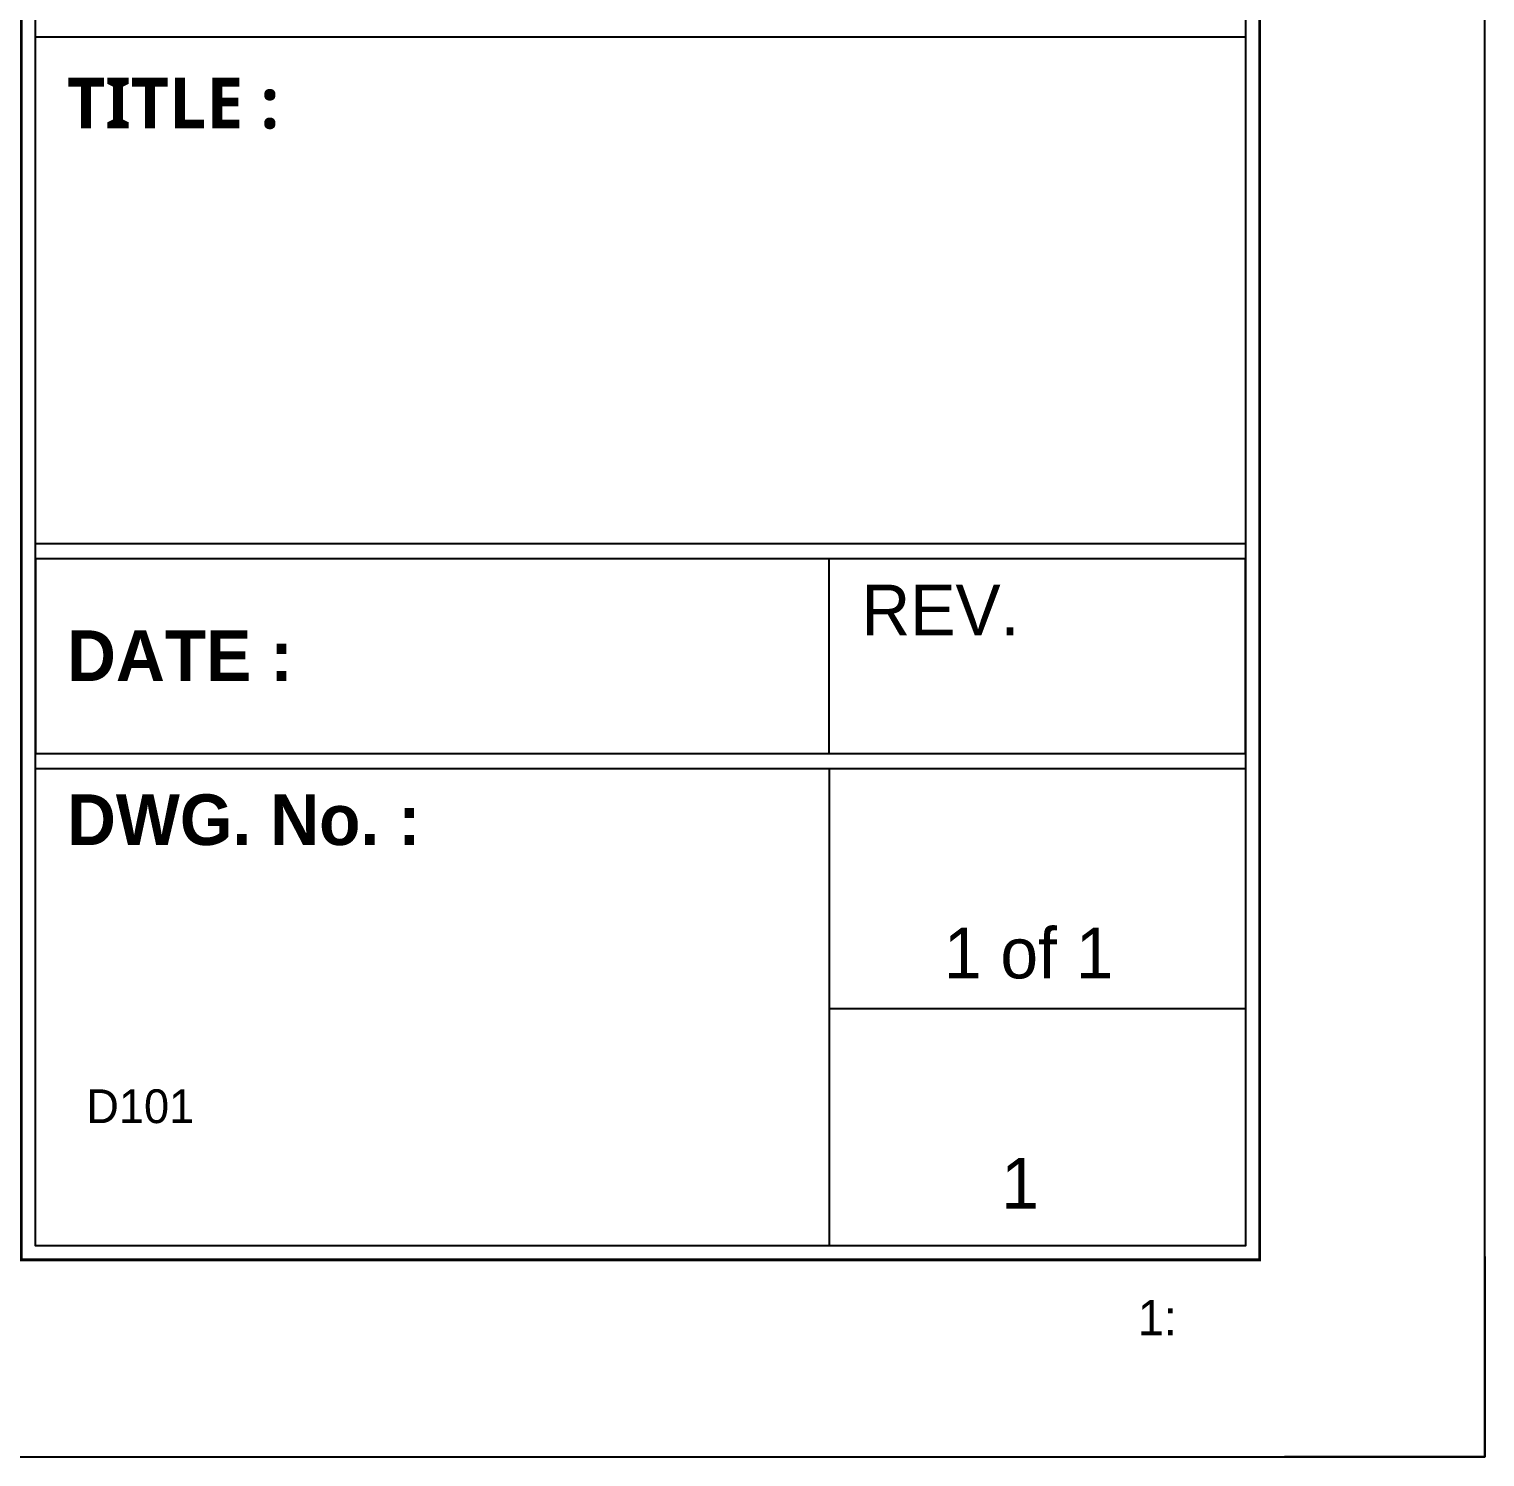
# Model space of a CAD drawing. Header units: millimetres. Extents: x -244126 to 368105, y -173968 to 259060.
# Drawn here: x -152165 to -146992, y 16533 to 21605 of the extents above; entities that cross this region are included whole.
import ezdxf
from ezdxf.enums import TextEntityAlignment as Align

# ---------------------------------------------------------------- set-up
doc = ezdxf.new("R2010")
doc.units = ezdxf.units.MM
doc.header["$MEASUREMENT"] = 0
doc.linetypes.add('TA_HL_003.00000', pattern=[19.5, 10.65, -8.85])
for name, color, linetype in [('000 - L I N E 0.1', 1, 'Continuous'), ('000 - T E X T', 4, 'Continuous'), ('000 - TITLEBLOCK', 4, 'Continuous')]:
    doc.layers.add(name, color=color, linetype=linetype)
doc.styles.add('Cetury Gothic', font='GOTHIC.TTF')
doc.styles.add('TA', font='Cordia New.ttf', dxfattribs={"height": 4.5})

# ---------------------------------------------------------------- blocks, each defined once
blk = doc.blocks.new('A$C5e861bfc')
at = {"color": 3, "linetype": 'Continuous'}
for p, q in [((28.699, -179.007), (28.699, -172.095)), ((28.699, -179.545), (28.699, -196.462)), ((28.699, -188.069), (43.5, -188.069))]:
    blk.add_line(p, q, dxfattribs=at)
for points in [[(0.5, -153.547), (43.5, -153.547), (43.5, -171.558), (0.5, -171.558)], [(0.5, -179.007), (43.5, -179.007), (43.5, -172.095), (0.5, -172.095)], [(0.5, -179.545), (43.5, -179.545), (43.5, -196.5), (0.5, -196.5)]]:
    blk.add_lwpolyline(points, close=True, dxfattribs=at)
at = {"layer": '000 - T E X T', "color": 3, "const_width": 0.1}
blk.add_lwpolyline([(0, -197), (44, -197), (44, 0), (0, 0)], close=True, dxfattribs=at)
at = {"color": 4, "char_height": 1.8, "attachment_point": 1, "style": 'Cetury Gothic'}
for s, insert in [('{\\f@Malgun Gothic|b1|i0|c0|p34;TITLE :}', (1.62, -155.005)), ('REV.', (29.845, -173.015)), ('{\\fCentury Gothic|b1|i0|c0|p34;DATE :}', (1.62, -174.637)), ('{\\fCentury Gothic|b1|i0|c0|p34;DWG. No. :}', (1.62, -180.464))]:
    blk.add_mtext(s, dxfattribs=dict(at, insert=insert))
blk = doc.blocks.new('*U3952')
at = {"layer": '000 - L I N E 0.1', "color": 21, "linetype": 'Continuous'}
blk.add_lwpolyline([(29700, 712), (29700, 0), (28988, 0)], dxfattribs=at)
at = {"layer": '000 - T E X T', "color": 3, "const_width": 10}
blk.add_lwpolyline([(28900, 700), (24500, 700), (24500, 20400), (28900, 20400)], close=True, dxfattribs=at)
at = {"layer": '000 - T E X T', "color": 3}
blk.add_lwpolyline([(28850, 750), (24550, 750), (24550, 20350), (28850, 20350)], close=True, dxfattribs=at)
at = {"layer": '000 - TITLEBLOCK', "color": 250}
blk.add_lwpolyline([(0, 0), (29700, 0), (29700, 21000), (0, 21000)], close=True, dxfattribs=at)
at = {"xscale": 100, "yscale": 100, "zscale": 100}
blk.add_blockref('A$C5e861bfc', (24500, 20400), dxfattribs=at)
at = {"color": 4, "style": 'Cetury Gothic'}
blk.add_text(' 1:', height=125.1, dxfattribs=at).set_placement((28419.8, 432.1))
at = {"color": 4, "style": 'TA'}
blk.add_attdef('PAPER_SIZE', text='', height=125.1, dxfattribs=at).set_placement((28430, 498.7), align=Align.MIDDLE_RIGHT)
blk.add_attdef('SCALE_SIZE', text='', height=125.1, dxfattribs=at).set_placement((28675.5, 501.3), align=Align.MIDDLE_LEFT)
at = {"layer": '000 - T E X T', "color": 250, "style": 'TA'}
for tag, height, p in [('SUPERLINK', 100, (863.2, 20788.3)), ('NAMEFILE', 100, (863.2, 20588.2)), ('SC', 2000, (168.2, 18760.5))]:
    blk.add_attdef(tag, text='', height=height, dxfattribs=at).set_placement(p, align=Align.MIDDLE_LEFT)
at = {"layer": '000 - T E X T', "color": 4, "style": 'TA'}
for tag, height, p in [('PRELIM_NAME_JOB_1', 100, (26233.3, 16509.6)), ('PRELIM_NAME_JOB_2', 100, (26233.3, 16291.4)), ('PRELIM_NAME_PROJECT_1', 150, (24740.3, 15465.5)), ('PRELIM_NAME_PROJECT_2', 150, (24740.3, 15095.5)), ('PRELIM_NAME_PROJECT_3', 150, (24740.3, 14725.5)), ('PRELIM_NAME_TITLE_3', 120, (24775.3, 3699.4)), ('DRAWING_NO1', 120, (24730.5, 1645.8)), ('DRAWING_NO2', 120, (24730.5, 1245.7)), ('PRELIM_NAME_TITLE_1', 1.2, (247.8, 43.7)), ('PRELIM_NAME_TITLE_2', 1.2, (247.8, 40.3))]:
    blk.add_attdef(tag, text='', height=height, dxfattribs=at).set_placement(p, align=Align.MIDDLE_LEFT)
at = {"layer": '000 - T E X T', "color": 4, "style": 'Cetury Gothic'}
for tag, p in [('SHEET_NO.', (28078.9, 1699.9)), ('TOTAL_SHEET_NO.', (28048.3, 882))]:
    blk.add_attdef(tag, text='', height=180, dxfattribs=at).set_placement(p, align=Align.CENTER)
at = {"layer": '000 - T E X T', "color": 4, "style": 'TA'}
blk.add_attdef('NAME_REMARK', (2764.3, 865.2), '', height=200, dxfattribs=at)

msp = doc.modelspace()

# ---------------------------------------------------------------- block references
at = {"color": 2, "linetype": 'TA_HL_003.00000'}
ref = msp.add_blockref('*U3952', (-176692.08096, 16532.66162), dxfattribs=at)
ref.add_attrib('DRAWING_NO2', 'D101', dxfattribs={"layer": '000 - T E X T', "color": 4, "height": 120, "style": 'TA'}).set_placement((-151961.53741, 17778.38641), align=Align.MIDDLE_LEFT)
ref.add_attrib('SHEET_NO.', '1 of 1', dxfattribs={"layer": '000 - T E X T', "color": 4, "height": 180, "style": 'Cetury Gothic'}).set_placement((-148613.13382, 18232.5488), align=Align.CENTER)
ref.add_attrib('TOTAL_SHEET_NO.', '1', dxfattribs={"layer": '000 - T E X T', "color": 4, "height": 180, "style": 'Cetury Gothic'}).set_placement((-148643.78882, 17414.65369), align=Align.CENTER)

doc.saveas('drawing.dxf')
